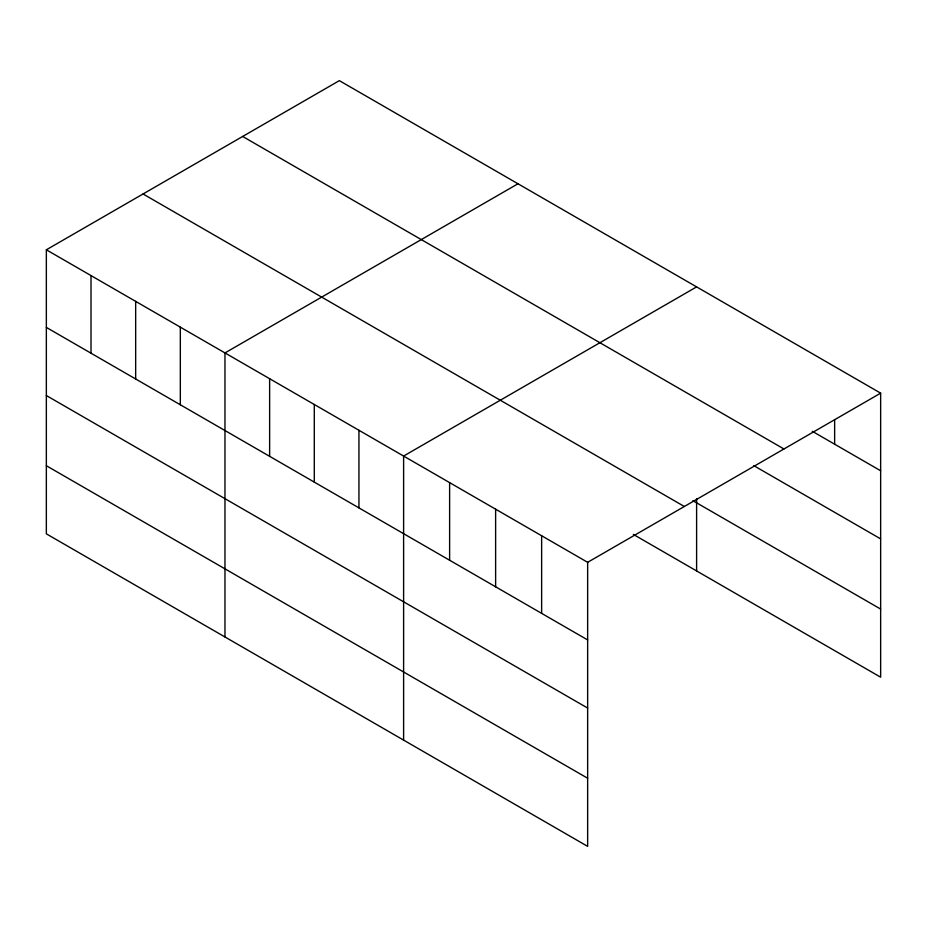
<?xml version="1.0" encoding="UTF-8"?>
<svg xmlns="http://www.w3.org/2000/svg" width="927" height="927" viewBox="0 0 927 927"><rect width="100%" height="100%" fill="white"/><g stroke="black" fill="none" stroke-linecap="round" stroke-linejoin="round"><path stroke-width="1.39" d="M46.35 249.803L587.648 562.318L587.648 846.363L46.35 533.848L46.35 249.803L339.352 80.637L880.65 393.152L880.65 677.197L633.35 534.415M517.984 183.766L224.971 352.932L224.971 636.976M696.606 286.895L403.604 456.061L403.604 740.105M587.648 562.318L880.65 393.152M812.261 431.275L880.65 470.765M242.665 136.466L783.952 448.981M753.813 465.655L880.65 538.888M692.886 500.673L880.65 609.074M143.048 193.975L684.335 506.49M46.35 327.416L587.648 639.931M46.35 395.539L587.648 708.054M46.35 465.725L587.648 778.24M834.636 419.769L834.636 444.195M696.606 498.61L696.606 570.939M541.635 535.748L541.635 613.361M495.621 509.19L495.621 586.803M449.618 482.631L449.618 560.232M358.946 430.279L358.946 507.892M314.288 404.496L314.288 482.11M269.63 378.714L269.63 456.327M180.325 327.15L180.325 404.763M135.666 301.368L135.666 378.981M91.008 275.586L91.008 353.199"/></g></svg>
